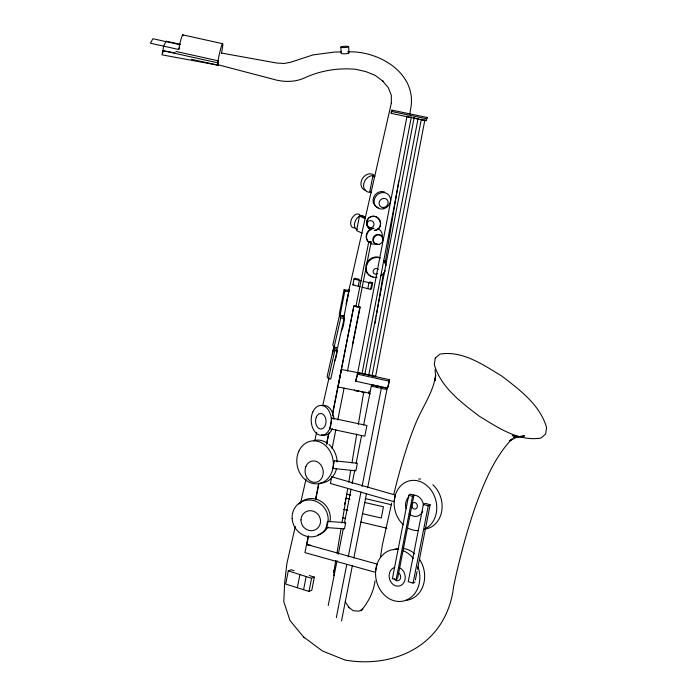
<?xml version="1.0" encoding="UTF-8"?>
<svg xmlns="http://www.w3.org/2000/svg" width="697" height="697" viewBox="0 0 697 697"><rect width="100%" height="100%" fill="white"/><g stroke="black" fill="none" stroke-linecap="round" stroke-linejoin="round"><path stroke-width="1.05" d="M333.907 575.678L333.968 570.434L333.793 572.359L335.754 560.562M180.366 44.329L166.234 41.201L163.525 46.133L162.767 52.946M221.437 53.303A11.082 0.932 -77.5 0 0 222.125 44.32A11.082 0.932 -77.5 0 0 218.074 60.778L217.978 65.187A11.082 0.932 -77.5 0 0 218.361 64.533M380.44 557.156L382.313 545.246L391.636 503.208M337 553.052L341.086 528.387M341.974 523.029L347.672 488.71M348.735 482.28L350.696 470.484M351.941 462.974L356.742 434.022M358.345 424.368L363.686 392.193M375.064 323.565L375.953 318.198M376.31 316.055L383.428 273.163M385.032 263.51L398.728 180.932M409.758 114.447L411.256 105.064C414.689 71.495 377.425 50.454 347.629 51.874M346.026 303.892L349.18 289.36L348.561 291.355M360.175 286.737L352.882 284.907L353.989 278.966L354.947 278.269L359.129 279.314M358.267 286.258L359.373 280.316M367.824 288.654L368.931 282.712M362.091 287.216L370.621 289.36L371.728 283.418L372.695 282.712L369.567 281.928M372.695 282.712L371.588 288.654L370.621 289.36M391.331 111.433L390.965 113.315L426.224 120.659L427.174 117.488L391.914 110.143L391.331 111.433L426.59 118.769L427.174 117.488M391.557 112.025L391.914 110.143M357.683 372.93L407.031 116.077A2.213 0.558 10.9 0 0 408.337 116.913A2.213 0.558 10.9 0 0 410.899 117.192M361.987 373.862L411.335 117M364.801 374.507L414.157 117.645M368.73 375.352L418.087 118.49M344.588 504.279L344.989 502.241M345.381 500.202L345.773 498.155L349.964 499.113M368.696 393.143L369.105 391.008M371.971 376.092L421.328 119.231A1.821 0.462 10.9 0 0 421.319 119.353M375.526 376.859L424.874 119.997M426.224 120.659L426.59 118.769M175.496 53.007L162.819 50.663L162 54.845L217.978 65.187M294.108 570.695L291.067 569.737L288.27 570.887L285.692 584.051L308.98 591.431L311.786 590.289L314.364 577.116L309.302 575.513M344.083 289.769L339.334 313.998L340.066 315.314L344.118 315.846L348.875 291.616L348.134 290.3L344.083 289.769L344.823 291.085L340.066 315.314M365.115 217.081L362.283 215.765L359.469 216.053L356.611 230.611L362.274 233.251M374.855 176.341L372.808 176.306L369.811 191.597L371.579 192.79M297.34 587.745L299.919 574.572M303.578 589.723L306.157 576.55M308.98 591.431L311.568 578.266L314.364 577.116M355.644 381.181L357.796 372.686L389.553 379.708L388.159 386.844L387.401 388.203L355.644 381.181L357.195 375.744M328.217 605.545L337.026 560.667M338.28 554.254L343.316 528.605M344.362 523.264L351.07 489.067M352.116 483.727L354.843 469.83M356.106 463.418L361.551 435.634M363.651 424.952L371.405 385.415M336.329 617.594L346.775 564.361M348.239 556.912L360.976 491.969M362.022 486.645L381.451 387.637A2.832 0.775 11.1 0 0 377.661 386.103A2.832 0.775 11.1 0 0 376.981 387.332A2.832 0.775 11.1 0 0 381.451 387.637M341.513 620.94L352.377 565.555M353.841 558.097L366.378 494.19M367.633 487.804L387.07 388.743M387.401 388.203L389.553 379.708M423.523 505.064A10.769 8.922 75.6 0 0 413.931 495.131L410.158 494.147L408.712 495.349L392.35 578.745L396.123 579.73L397.569 578.536M396.123 579.73L412.485 496.325L413.931 495.131L397.778 577.482M417.477 569.336L430.145 504.767L425.275 503.356L423.393 504.419L408.224 581.699L413.094 583.101L414.985 582.039M413.094 583.101L428.254 505.83L430.145 504.767M415.395 579.921L417.059 571.453M307.638 544.706L377.051 564.126L375.378 572.324L304.929 552.616L308.292 535.897M315.471 499.697L318.634 483.727M326.658 443.266L328.557 433.682M332.565 413.452L353.884 305.913L356.916 306.349M310.836 545.333L306.793 544.758L308.475 536.237M315.863 498.974L319.034 483.004M326.632 444.669L328.949 432.959M332.33 415.917L353.884 305.913M366.091 267.517L358.275 306.933L356.986 306.968L355.932 306.436L368.818 241.458L371.152 241.955L370.673 241.58M366.509 265.391L371.152 241.955M352.36 345.111L359.748 307.847M332.068 448.737L335.867 429.57M337.766 419.986L344.1 388.046M347.481 371.004L360.14 307.124L357.936 306.497M375.003 580.906C373.644 592.128 368.216 602.33 360.933 610.842L362.841 609.204L358.964 611.147L353.301 610.746L348.204 606.974L349.284 607.775L345.207 601.772M339.404 315.776L332.774 345.076L334.133 347.158L337.566 347.672L344.187 318.372L342.837 316.29L339.404 315.776L340.755 317.858L334.133 347.158M333.471 348.517L327.102 376.685L328.418 378.706L330.709 379.055L337.078 350.879L335.762 348.857L333.471 348.517L334.795 350.539L328.418 378.706M295.275 526.514L286.868 563.603L284.637 582.849L283.801 601.694L289.943 620.435L303.639 637.023L322.545 651.033L345.076 660.05C374.908 665.33 407.954 658.839 430.032 637.075C443.562 623.815 451.595 605.362 453.59 586.56C459.192 559.656 466.302 533.039 475.206 507.007C483.91 483.004 493.885 458.304 511.528 439.398M300.573 503.199L306.096 478.822M314.756 440.67L316.673 432.192M322.685 405.698L328.94 378.149M348.648 291.241L391.444 102.607L391.374 103.409L391.305 95.271L388.334 87.726L382.627 80.983L383.01 81.261L375.117 75.337L365.881 71.625L355.897 69.317C338.437 67.67 320.603 70.493 304.676 77.855C294.927 82.342 283.47 82.298 273.294 79.24L217.203 64.542M393.857 493.868C399.982 469.29 406.717 444.756 416.545 421.363C423.088 406.142 433.09 392.184 435.712 375.491L434.989 380.658L435.573 375.509L435.033 369.758M180.096 44.747L152.878 38.727L150.404 43.231L178.667 49.478L179.652 47.675M413.931 495.131L413.182 496.482L408.712 495.349M355.932 306.436L356.629 306.314M512.295 438.692L509.594 440.957L516.259 437.394M352.882 284.907L353.841 284.21M513.724 437.533L524.371 435.895L513.724 437.533L520.232 436.453M341.478 51.883L334.438 52.075L313.014 54.915L290.544 62.268L284.245 63.453L276.787 63.044L221.437 53.033M344.823 291.085L348.875 291.616M354.067 306.253L360.14 307.124M521.94 437.019L512.286 435.616L516.834 436.549M340.755 317.858L344.187 318.372M334.795 350.539L337.078 350.879M375.544 376.206L341.434 369.436L338.071 386.966L368.983 393.099M182.666 34.85L222.509 43.667M176.001 51.473L218.074 60.778L217.743 65.109L191.448 59.297M162.819 50.663L217.795 62.826M357.047 374.054L388.804 381.076M364.618 502.467L383.463 506.789L381.285 518.019L362.449 513.698M343.604 509.385L347.786 510.343M346.496 494.164L350.696 495.158M365.402 498.616L391.662 504.794M342.854 517.819L344.954 518.315M360.715 522.027L386.974 528.204M353.989 278.966L361.281 280.795M363.198 281.274L371.728 283.418M423.393 504.419L428.254 505.83M288.27 570.887L311.568 578.266M359.469 216.053L365.132 218.692M372.808 176.306L374.585 177.5M303.639 637.023L304.728 637.825M348.631 46.647L348.953 52.902M340.859 47.178L341.182 53.442M357.178 229.592A7.406 4.766 -65 0 1 355.879 219.782A7.406 4.766 -65 0 1 364.287 217.264M370.473 192.285A8.869 7.162 -55.9 0 1 363.79 183.59A8.869 7.162 -55.9 0 1 374.115 175.705M365.855 190.394A8.869 7.162 -55.9 0 1 362.414 178.624A8.869 7.162 -55.9 0 1 374.69 175.731M354.703 227.893A7.406 4.766 -65 0 1 351.654 218.884A7.406 4.766 -65 0 1 360.506 215.512M422.73 511.293A10.769 8.922 75.6 0 1 409.287 513.837M406.037 508.366A10.769 8.922 75.6 0 1 408.869 496.944M417.947 118.603A2.021 0.514 10.9 0 1 414.541 118.098M414.279 117.941A2.021 0.514 10.9 0 1 414.288 117.54M424.752 120.093A1.821 0.462 10.9 0 1 423.088 120.084A1.821 0.462 10.9 0 1 421.441 119.492M370.229 393.944A1.821 0.462 10.9 0 1 369.062 392.986M365.333 392.115A2.021 0.514 10.9 0 1 363.224 392.446A2.021 0.514 10.9 0 1 361.926 391.383M358.572 390.59A2.213 0.558 10.9 0 1 356.829 391.061A2.213 0.558 10.9 0 1 354.398 389.98M348.666 53.233A3.921 0.61 -3 0 1 341.939 53.695M418.522 530.548A25.362 21.015 75.6 0 1 408.433 528.335M403.467 524.867A25.362 21.015 75.6 0 1 400.191 486.393A25.362 21.015 75.6 0 1 432.75 492.709A25.362 21.015 75.6 0 1 424.717 528.988M418.679 478.987A25.362 21.015 75.6 0 1 420.544 479.057M432.811 484.703A25.362 21.015 75.6 0 1 441.68 511.415A25.362 21.015 75.6 0 1 424.795 529.093M368.844 242.286A8.277 7.545 -45.6 0 1 366.596 234.018A8.277 7.545 -45.6 0 1 373.592 228.05M377.957 228.825A8.277 7.545 -45.6 0 1 382.183 237.067M376.946 243.471A8.277 7.545 -45.6 0 1 370.909 243.619M369.192 242.626A8.277 7.545 -45.6 0 1 366.944 234.358A8.277 7.545 -45.6 0 1 373.94 228.389M343.804 315.34A8.486 2.169 -81.5 0 1 343.743 323.652A8.486 2.169 -81.5 0 1 341.164 330.744M378.21 207.628A8.608 7.833 -45.6 0 1 373.653 197.382A8.608 7.833 -45.6 0 1 384.352 191.832M178.667 49.478A11.082 0.932 -77.5 0 1 181.473 37.76A11.082 0.932 -77.5 0 1 182.963 35.73M383.716 260.373A10.446 9.514 -45.6 0 1 384.944 262.56M373.113 276.805A10.446 9.514 -45.6 0 1 365.786 269.678M365.751 266.219A10.446 9.514 -45.6 0 1 379.726 257.481M370.682 229.74A7.266 6.857 56.1 0 1 368.521 218.144A7.266 6.857 56.1 0 1 379.821 220.627A7.266 6.857 56.1 0 1 374.245 230.524M384.247 260.896A10.446 9.514 -45.6 0 1 386.06 265.548M385.214 270.715A10.446 9.514 -45.6 0 1 380.431 276.029M377.094 277.267A10.446 9.514 -45.6 0 1 366.282 266.742A10.446 9.514 -45.6 0 1 380.257 257.995M370.83 229.635A7.266 6.857 56.1 0 1 368.669 218.039A7.266 6.857 56.1 0 1 379.978 220.522A7.266 6.857 56.1 0 1 374.402 230.419M377.626 273.52A2.988 2.727 -45.6 0 1 373.653 273.154A2.988 2.727 -45.6 0 1 374.394 269.12A2.988 2.727 -45.6 0 1 378.366 269.495M393.605 549.759A26.259 21.929 77.5 0 1 398.214 548.469M403.023 548.417A26.259 21.929 77.5 0 1 414.837 553.871M419.794 559.656A26.259 21.929 77.5 0 1 405.854 600.352M399.041 567.611A9.575 7.998 77.5 0 1 403.929 582.474A9.575 7.998 77.5 0 1 390.703 581.742A9.575 7.998 77.5 0 1 394.868 567.375M417.973 566.792A26.259 21.929 77.5 0 1 403.554 601.014A26.259 21.929 77.5 0 1 375.7 576.628A26.259 21.929 77.5 0 1 398.205 549.48M402.979 550.656A26.259 21.929 77.5 0 1 413.321 558.402M336.947 347.411A8.216 2.1 -81.5 0 1 334.333 361.246M332.495 354.215A8.216 2.1 -81.5 0 1 334.438 346.879M397.996 572.699A4.191 3.502 77.5 0 1 400.043 579.346A4.191 3.502 77.5 0 1 394.171 578.571M375.997 243.889A5.045 4.591 -45.6 0 1 374.054 236.309A5.045 4.591 -45.6 0 1 381.982 236.745M382.365 237.912A5.045 4.591 -45.6 0 1 382.426 239.158M327.965 526.958A18.758 17.686 56.1 0 1 317.971 534.765M298.821 504.009A18.758 17.686 56.1 0 1 320.376 500.986A18.758 17.686 56.1 0 1 329.951 521.678M313.415 440.696A21.624 18.131 78.9 0 1 327.346 443.231M328.984 444.494A21.624 18.131 78.9 0 1 337.156 462.102M336.503 468.715A21.624 18.131 78.9 0 1 320.637 483.091M332.382 428.69A14.959 10.072 88.6 0 1 321.657 434.815M321.822 405.619A14.959 10.072 88.6 0 1 332.896 413.774M333.175 414.663A14.959 10.072 88.6 0 1 333.968 419.42M347.498 296.73L347.655 296.26L347.498 296.73M435.285 358.005L434.292 364.522C440.792 387.349 461.327 402.474 479.344 416.257C497.693 427.366 518.341 441.732 540.855 438.073L545.603 434.153L546.596 427.636C540.097 404.809 519.561 389.684 501.544 375.901C483.195 364.792 462.547 350.425 440.034 354.085L435.285 358.005M331.694 476.8L330.413 483.448L394.066 501.718L395.338 495.079L331.694 476.8M331.824 418.052L329.725 428.76L364.81 436.209L366.918 425.501L331.824 418.052M334.386 460.813L332.896 468.41L355.871 470.815L357.361 463.226L334.386 460.813M327.468 521.408L326.257 527.577L344.492 528.814L345.703 522.645L327.468 521.408M382.313 388.482A2.866 0.784 11.1 0 0 386.992 388.935A2.866 0.784 11.1 0 0 383.446 387.34A2.866 0.784 11.1 0 0 382.313 388.482M372.442 386.33A2.832 0.775 11.1 0 0 376.911 386.635A2.832 0.775 11.1 0 0 373.122 385.101A2.832 0.775 11.1 0 0 372.442 386.33M298.856 451.151A21.624 18.131 78.9 0 0 315.846 483.849A21.624 18.131 78.9 0 0 330.474 452.039A21.624 18.131 78.9 0 0 298.856 451.151M292.148 518.507A18.758 17.686 56.1 0 0 320.062 534.355A18.758 17.686 56.1 0 0 318.233 502.432A18.758 17.686 56.1 0 0 292.148 518.507M312.814 411.988A14.959 10.072 88.6 0 0 320.751 435.294A14.959 10.072 88.6 0 0 330.247 413.844A14.959 10.072 88.6 0 0 312.814 411.988M342.323 47.518A3.921 0.61 -3 0 0 348.613 46.804A3.921 0.61 -3 0 0 343.299 46.411A3.921 0.61 -3 0 0 342.323 47.518M383.498 208.778A8.608 7.833 -45.6 0 0 388.813 195.108A8.608 7.833 -45.6 0 0 374.716 198.418A8.608 7.833 -45.6 0 0 383.498 208.778M367.101 224.112A3.59 3.38 56.1 0 0 372.442 227.144A3.59 3.38 56.1 0 0 372.093 221.036A3.59 3.38 56.1 0 0 367.101 224.112M384.082 207.462A4.783 4.356 -45.6 0 0 387.305 199.943A4.783 4.356 -45.6 0 0 379.429 201.511A4.783 4.356 -45.6 0 0 384.082 207.462M412.093 504.036A3.328 2.762 75.6 0 0 414.732 509.089A3.328 2.762 75.6 0 0 416.937 504.253A3.328 2.762 75.6 0 0 412.093 504.036M379.011 244.377A5.045 4.591 -45.6 0 0 381.834 236.274A5.045 4.591 -45.6 0 0 373.618 238.522A5.045 4.591 -45.6 0 0 379.011 244.377M305.87 466.537A10.769 9.026 78.9 0 0 315.009 482.341A10.769 9.026 78.9 0 0 321.561 466.014A10.769 9.026 78.9 0 0 305.87 466.537M300.982 519.892A10.176 9.592 56.1 0 0 315.427 529.729A10.176 9.592 56.1 0 0 315.872 512.469A10.176 9.592 56.1 0 0 300.982 519.892M316.403 416.876A7.772 5.236 88.6 0 0 320.524 428.995A7.772 5.236 88.6 0 0 325.464 417.843A7.772 5.236 88.6 0 0 316.403 416.876"/></g></svg>
